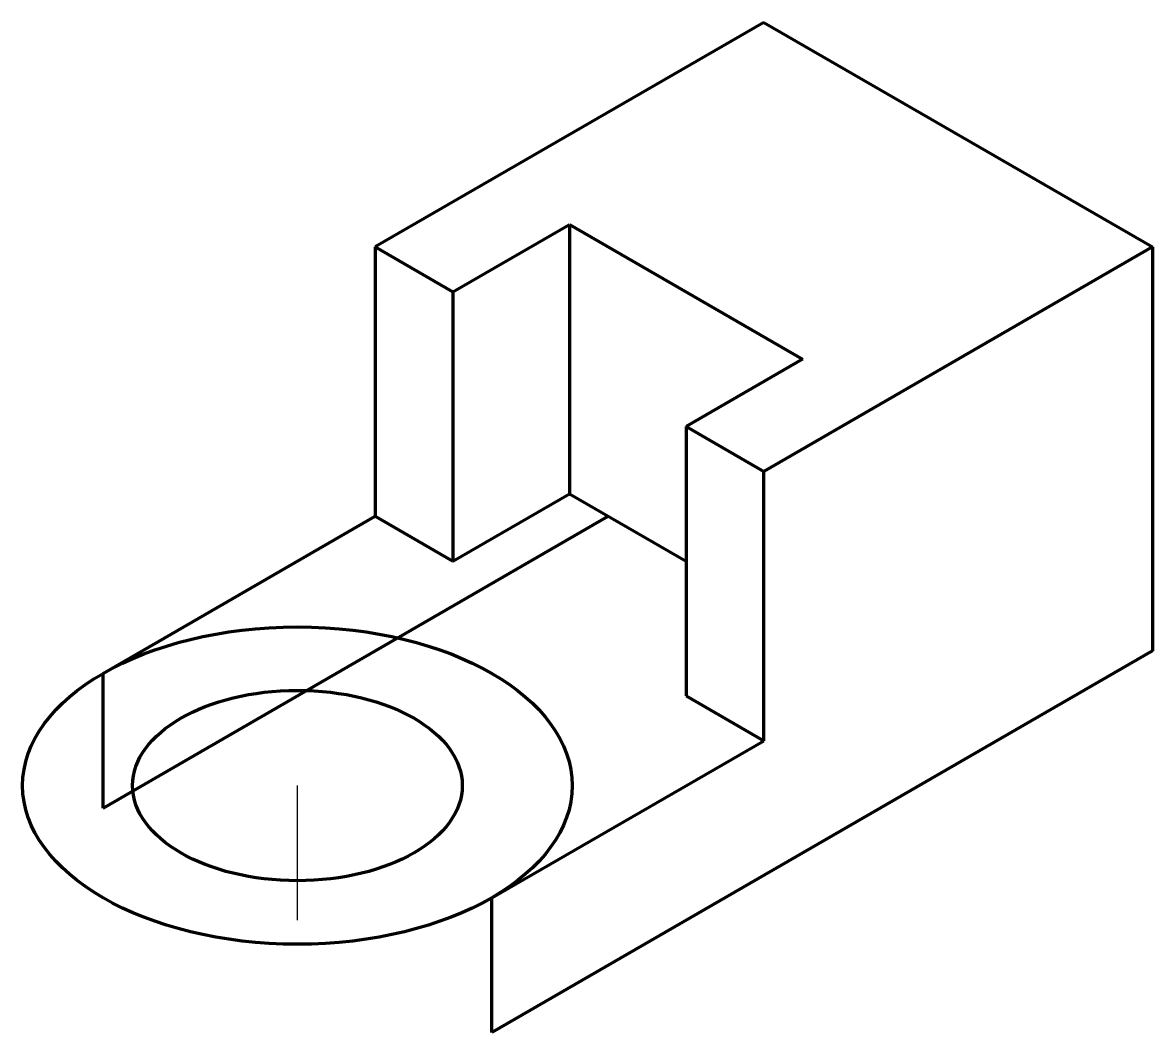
# Model space of a CAD drawing. Header units: millimetres. Extents: x -83 to 43, y -67 to 45.
import ezdxf

# ---------------------------------------------------------------- set-up
doc = ezdxf.new("R2010")
doc.units = ezdxf.units.MM
doc.layers.add('Контур', color=7, linetype='Continuous', lineweight=70)
doc.layers.add('Проекционные', color=71, linetype='Continuous')

msp = doc.modelspace()

# ---------------------------------------------------------------- linework, layer by layer
at = {"layer": 'Контур'}
for p, q in [((0, 45), (-43.3, 20)), ((0, 45), (43.3, 20)), ((-34.64, 15), (-21.65, 22.5)), ((-21.65, 22.5), (4.33, 7.5)), ((-21.65, 22.5), (-21.65, -7.5)), ((-43.3, 20), (-34.64, 15)), ((-43.3, 20), (-43.3, -10)), ((43.3, 20), (0, -5)), ((43.3, 20), (43.3, -25)), ((-34.64, 15), (-34.64, -15)), ((4.33, 7.5), (-8.66, 0)), ((-8.66, 0), (0, -5)), ((-8.66, 0), (-8.66, -30)), ((0, -35), (0, -5)), ((-34.64, -15), (-21.65, -7.5)), ((-21.65, -7.5), (-8.66, -15)), ((-73.61, -27.5), (-43.3, -10)), ((-73.61, -42.5), (-17.32, -10)), ((-43.3, -10), (-34.64, -15)), ((43.3, -25), (-30.31, -67.5)), ((-73.61, -42.5), (-73.61, -27.5)), ((-8.66, -30), (0, -35)), ((-30.31, -52.5), (0, -35)), ((-30.31, -67.5), (-30.31, -52.5))]:
    msp.add_line(p, q, dxfattribs=at)
for major_axis in [(-30.62, 0), (-18.37, 0)]:
    msp.add_ellipse((-51.96, -40), major_axis=major_axis, ratio=0.57735, dxfattribs=at)
at = {"layer": 'Проекционные'}
msp.add_line((-51.96, -55), (-51.96, -40), dxfattribs=at)

doc.saveas('drawing.dxf')
